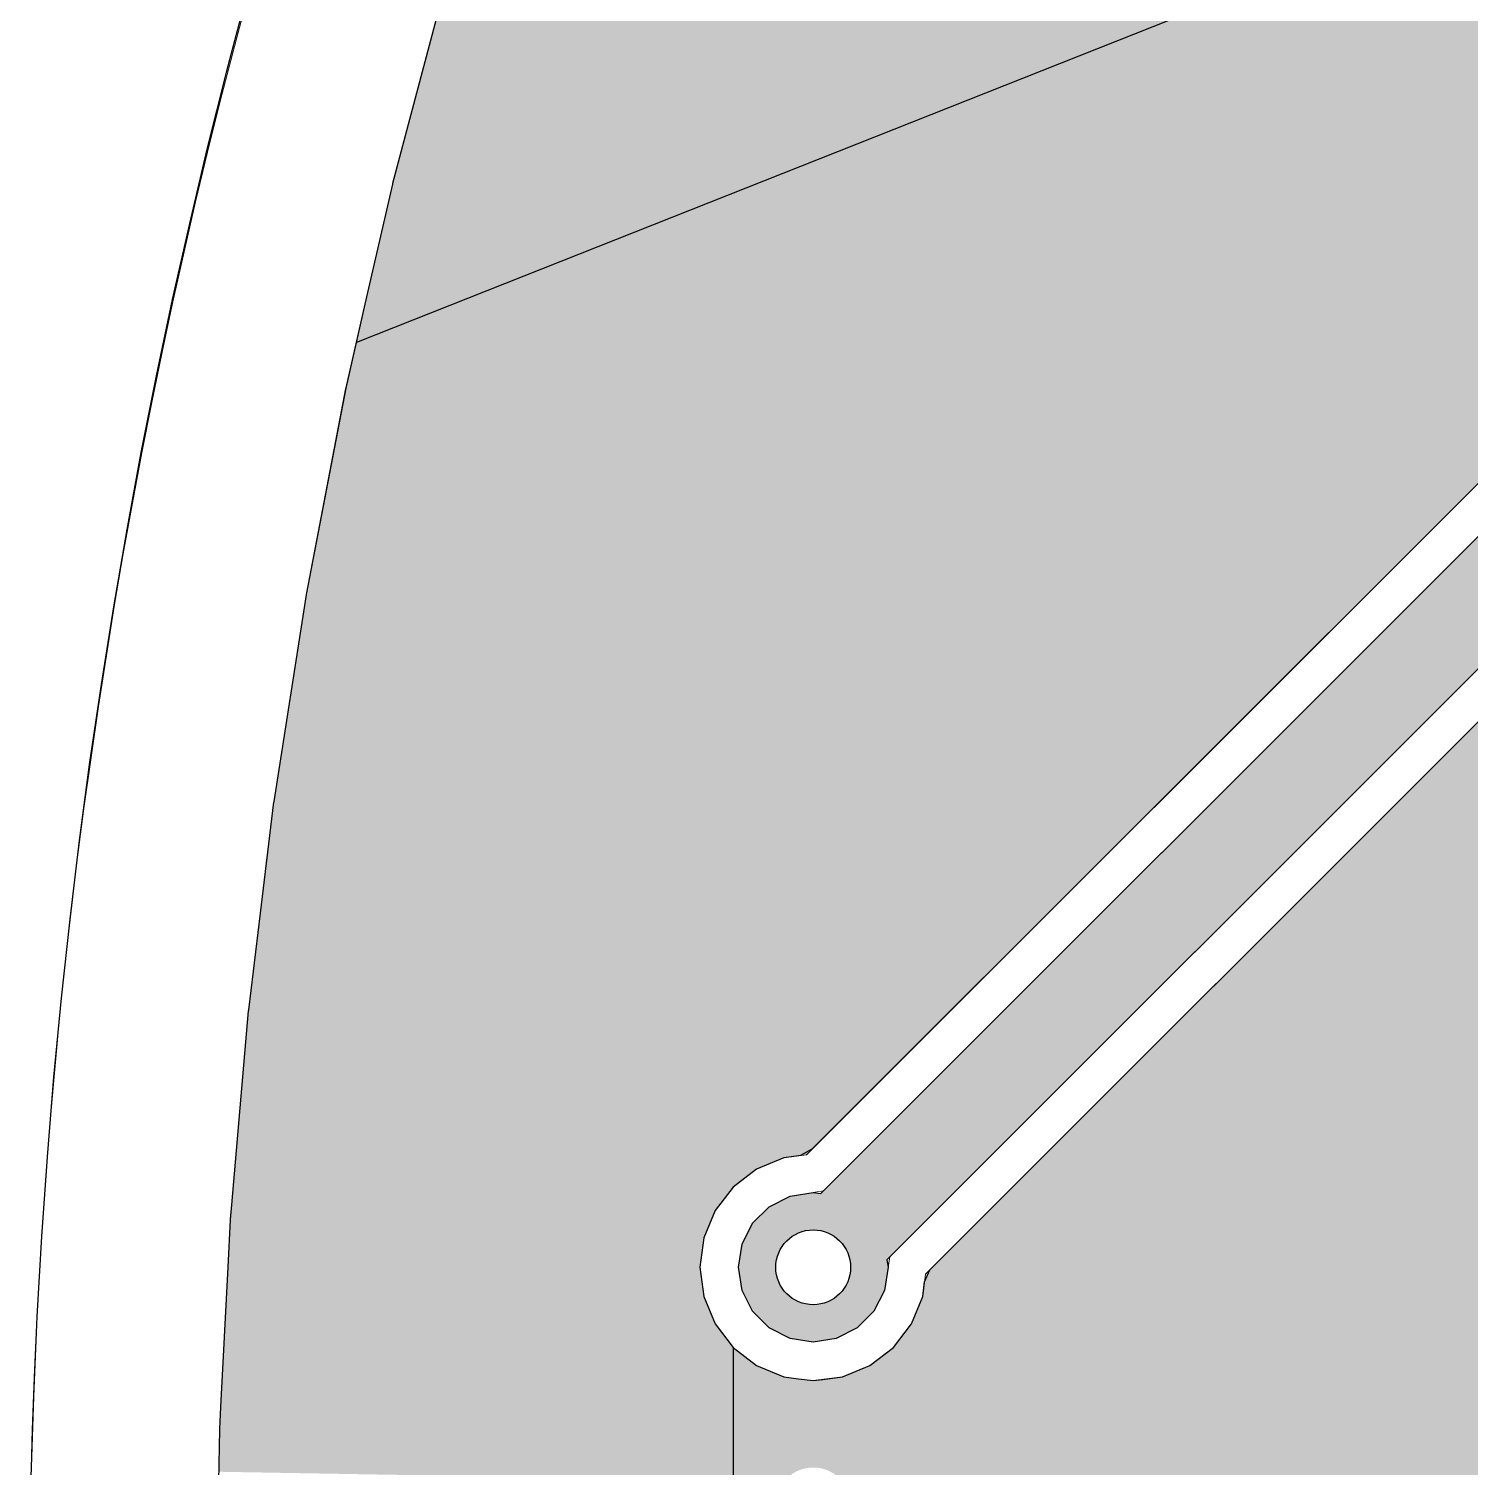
# Model space of a CAD drawing. Header units: millimetres. Extents: x -3894 to -3474, y -291 to 6.
# Drawn here: x -3755.86 to -3748.16, y -85.36 to -77.67 of the extents above; entities that cross this region are included whole.
import ezdxf

# ---------------------------------------------------------------- set-up
doc = ezdxf.new("R2010")
doc.units = ezdxf.units.MM
doc.layers.add('BLACK', color=7, linetype='Continuous')

msp = doc.modelspace()

# ---------------------------------------------------------------- hatches: boundary and pattern name
h = msp.add_hatch(color=256)
h.paths.add_polyline_path([(-3747.118753646564, -79.10430838751856), (-3747.118761646564, -79.10431438751854), (-3751.704331366041, -83.68988410699568), (-3751.824907646564, -83.70575938751854), (-3751.970985646564, -83.76626638751854), (-3752.096427646564, -83.86252138751854), (-3752.192682646564, -83.98796338751855), (-3752.253190726501, -84.13404299472103), (-3752.273827646564, -84.29080138751856), (-3752.273827646564, -84.2908043875185), (-3752.253190726499, -84.44756278032689), (-3752.192681646564, -84.59364438751854), (-3752.096427646564, -84.71908538751853), (-3752.096427646564, -85.43093626171202), (-3754.843718014899, -85.38350806452635), (-3754.839779128828, -85.15534708843987), (-3754.833606646564, -85.03626838751855), (-3754.794969646563, -84.29080138751854), (-3754.781708047294, -84.03493509783722), (-3754.774971646564, -83.95708538751855), (-3754.684997176656, -82.91718633736832), (-3754.621906646564, -82.39758938751854), (-3754.549766177119, -81.80345008277328), (-3754.376170002764, -80.6950238946106), (-3754.375766919719, -80.69292660010936), (-3754.375761646564, -80.69289638751852), (-3754.374428646564, -80.68596338751854), (-3754.164419373908, -79.59325730957649), (-3754.108620510236, -79.34878584854751), (-3748.277939646563, -77.03608738751853), (-3747.949566646564, -77.33698638751854), (-3747.949561646564, -77.33699038751853), (-3747.596226069631, -77.60811429556053), (-3747.220582943713, -77.84742610942979), (-3746.825528646564, -78.05307838751855), (-3746.672066646564, -78.11664438751853), (-3746.414041646564, -78.22352138751855), (-3745.989269646564, -78.35745138751855), (-3745.554441646564, -78.45385038751854), (-3745.112866646564, -78.51198538751854), (-3744.667905646564, -78.53141238751854), (-3744.222944646564, -78.51198538751854), (-3744.222944646564, -79.01430338751854), (-3746.901454646564, -79.01430338751854), (-3747.016034243687, -79.04500426821636)])
h.paths.add_polyline_path([(-3749.089282646564, -75.97872338751856), (-3749.294931646564, -75.58367538751854), (-3749.465371420069, -75.17219627744565), (-3749.599302646564, -74.74742238751854), (-3749.695703646564, -74.31258538751854), (-3749.695704646564, -74.31257638751855), (-3749.753838646564, -73.87101238751853), (-3749.773264646564, -73.42605338751855), (-3749.753838646564, -72.98109338751854), (-3749.695704646564, -72.53952938751854), (-3749.695703646564, -72.53952038751854), (-3749.599302646564, -72.10468338751855), (-3749.465371420069, -71.6799094975914), (-3749.294931646564, -71.26843038751855), (-3749.089282646564, -70.87338338751854), (-3748.849968646564, -70.49773438751853), (-3748.578839731297, -70.14439228504392), (-3749.726342128722, -68.75663457325267), (-3750.024809646573, -69.22266438753302), (-3750.027029646558, -69.22626438750885), (-3750.597015646568, -70.18778438752565), (-3750.599067646561, -70.19138538751486), (-3751.135514646566, -71.1719863875233), (-3751.137468646562, -71.1757103875153), (-3751.639753646564, -72.17424838751812), (-3751.641555646566, -72.17799038752406), (-3752.109049646562, -73.19321638751498), (-3752.110763646565, -73.19711238752232), (-3752.206753646564, -73.42605338751855), (-3752.542947646562, -74.22789438751275), (-3752.544498646566, -74.23178038752388), (-3752.940854646562, -75.27688438751524), (-3752.942264646564, -75.28080538751945), (-3753.275456646564, -76.26004238751855), (-3753.302309646562, -76.33896238751306), (-3753.303614646564, -76.34302638751886), (-3753.626902646564, -77.41292038751945), (-3753.628037646564, -77.41692138751863), (-3753.914231646563, -78.4974343875171), (-3753.915238646563, -78.50152238751797), (-3754.052821646564, -79.10431438751854), (-3754.108620510236, -79.34878584854751), (-3748.277939707928, -77.03608741185819), (-3748.578840651201, -76.70771229115158), (-3748.849968646564, -76.35437138751854)])
h = msp.add_hatch(color=256)
h.dxf.hatch_style = 1
h.paths.add_polyline_path([(-3745.445722646564, -92.80319638751853), (-3745.502538646564, -92.69168938751854), (-3745.591031646564, -92.60319638751852), (-3745.702538646564, -92.54638038751852), (-3745.826145646564, -92.52680338751854), (-3745.949752646564, -92.54638038751852), (-3746.061259646563, -92.60319638751852), (-3746.134866646564, -92.67680338751855), (-3750.548591646564, -92.67680338751855), (-3751.274496646564, -91.95089838751854), (-3751.268145646564, -91.91080338751854), (-3751.287722646563, -91.78719638751853), (-3751.344538646564, -91.67568938751855), (-3751.433031646563, -91.58719638751855), (-3751.544538646564, -91.53038038751853), (-3751.668145646564, -91.51080338751854), (-3751.791752646564, -91.53038038751853), (-3751.903259646564, -91.58719638751855), (-3751.991752646564, -91.67568938751855), (-3752.048568646564, -91.78719638751853), (-3752.068145646564, -91.91080338751854), (-3752.048568646564, -92.03441038751853), (-3751.991752646564, -92.14591738751854), (-3751.903259646564, -92.23441038751854), (-3751.791752646564, -92.29122638751853), (-3751.668145646564, -92.31080338751855), (-3751.628050646564, -92.30445238751852), (-3750.828922646564, -93.10358038751853), (-3750.791036439999, -93.13467130150933), (-3750.700918646564, -93.17199938751853), (-3750.652145646564, -93.17680338751855), (-3746.134866646564, -93.17680338751855), (-3746.061259646563, -93.25041038751854), (-3745.949752646564, -93.30722638751853), (-3745.826145646564, -93.32680338751852), (-3745.702538646564, -93.30722638751853), (-3745.591031646564, -93.25041038751854), (-3745.502538646564, -93.16191738751854), (-3745.445722646564, -93.05041038751853), (-3745.426145646564, -92.92680338751855)])
h.paths.add_polyline_path([(-3745.626145646564, -92.92680338751855, -1), (-3746.026145646564, -92.92680338751855, -1)], flags=16)
h.paths.add_polyline_path([(-3751.868145646563, -91.91080338751854, -1), (-3751.468145646564, -91.91080338751854, -1)], flags=16)
h.paths.add_polyline_path([(-3742.169354646564, -91.51414338751854), (-3742.139752646564, -91.52922638751853), (-3742.016145646563, -91.54880338751855), (-3741.892538646563, -91.52922638751853), (-3741.781031646564, -91.47241038751854), (-3741.692538646564, -91.38391738751854), (-3741.635722646564, -91.27241038751853), (-3741.616145646564, -91.14880338751854), (-3741.635722646564, -91.02519638751852), (-3741.692538646564, -90.91368938751855), (-3741.781031646564, -90.82519638751855), (-3741.892538646563, -90.76838038751853), (-3742.016145646563, -90.74880338751854), (-3742.139752646564, -90.76838038751853), (-3742.251259646564, -90.82519638751855), (-3742.339752646564, -90.91368938751855), (-3742.396568646564, -91.02519638751852), (-3742.416145646564, -91.14880338751854), (-3742.396568646564, -91.27241038751853), (-3742.381486646564, -91.30201138751853), (-3742.828277646563, -91.74880338751854), (-3750.348013646564, -91.74880338751854), (-3751.302805646564, -90.79401138751852), (-3751.287722646563, -90.76441038751852), (-3751.268145646564, -90.64080338751855), (-3751.287722646563, -90.51719638751852), (-3751.344538646564, -90.40568938751854), (-3751.433031646563, -90.31719638751854), (-3751.544538646564, -90.26038038751852), (-3751.668145646564, -90.24080338751853), (-3751.791752646564, -90.26038038751852), (-3751.903259646564, -90.31719638751854), (-3751.991752646564, -90.40568938751854), (-3752.048568646564, -90.51719638751852), (-3752.068145646564, -90.64080338751855), (-3752.048568646564, -90.76441038751852), (-3751.991752646564, -90.87591738751854), (-3751.903259646564, -90.96441038751853), (-3751.791752646564, -91.02122638751852), (-3751.668145646564, -91.04080338751854), (-3751.544538646564, -91.02122638751852), (-3751.514937646564, -91.00614338751853), (-3750.516211646564, -92.00486938751853), (-3750.493480646564, -92.02352438751853), (-3750.467198646564, -92.03441038751853), (-3750.439409646563, -92.04592138751855), (-3750.410145646564, -92.04880338751855), (-3742.766145646563, -92.04880338751855), (-3742.736881646564, -92.04592138751855), (-3742.709092646563, -92.03441038751853), (-3742.682810646564, -92.02352438751853), (-3742.660079646564, -92.00486938751853)])
h.paths.add_polyline_path([(-3751.868145646563, -90.64080338751855, -1), (-3751.468145646564, -90.64080338751855, -1)], flags=16)
h.paths.add_polyline_path([(-3742.216145646563, -91.14880338751854, -1), (-3741.816145646564, -91.14880338751854, -1)], flags=16)
h.paths.add_polyline_path([(-3745.191722646563, -91.02519638751852), (-3745.248538646564, -90.91368938751855), (-3745.337031646564, -90.82519638751855), (-3745.448538646564, -90.76838038751853), (-3745.572145646564, -90.74880338751854), (-3745.695752646564, -90.76838038751853), (-3745.807259646564, -90.82519638751855), (-3745.895752646564, -90.91368938751855), (-3745.939120646564, -90.99880338751854), (-3749.828013646564, -90.99880338751854), (-3751.302805646564, -89.52401138751854), (-3751.287722646563, -89.49441038751854), (-3751.268145646564, -89.37080338751854), (-3751.287722646563, -89.24719638751854), (-3751.344538646564, -89.13568938751852), (-3751.433031646563, -89.04719638751853), (-3751.544538646564, -88.99038038751854), (-3751.668145646564, -88.97080338751854), (-3751.791752646564, -88.99038038751854), (-3751.903259646564, -89.04719638751853), (-3751.991752646564, -89.13568938751852), (-3752.048568646564, -89.24719638751854), (-3752.068145646564, -89.37080338751854), (-3752.048568646564, -89.49441038751854), (-3751.991752646564, -89.60591738751855), (-3751.903259646564, -89.69441038751854), (-3751.791752646564, -89.75122638751854), (-3751.668145646564, -89.77080338751853), (-3751.544538646564, -89.75122638751854), (-3751.514937646564, -89.73614338751852), (-3749.996211646564, -91.25486938751853), (-3749.973480646564, -91.27352438751853), (-3749.951713646564, -91.28254038751852), (-3749.919409646564, -91.29592138751855), (-3749.890145646564, -91.29880338751855), (-3745.939120646564, -91.29880338751855), (-3745.895752646564, -91.38391738751854), (-3745.807259646564, -91.47241038751854), (-3745.695752646564, -91.52922638751853), (-3745.572145646564, -91.54880338751855), (-3745.448538646564, -91.52922638751853), (-3745.337031646564, -91.47241038751854), (-3745.248538646564, -91.38391738751854), (-3745.191722646563, -91.27241038751853), (-3745.172145646564, -91.14880338751854)])
h.paths.add_polyline_path([(-3745.372145646564, -91.14880338751854, -1), (-3745.772145646563, -91.14880338751854, -1)], flags=16)
h.paths.add_polyline_path([(-3751.868145646563, -89.37080338751854, -1), (-3751.468145646564, -89.37080338751854, -1)], flags=16)
h.paths.add_polyline_path([(-3731.896241646564, -89.38345238751855), (-3731.856145646564, -89.38980338751853), (-3731.732538646564, -89.37022638751854), (-3731.621031646564, -89.31341038751854), (-3731.532538646564, -89.22491738751854), (-3731.475722646564, -89.11341038751854), (-3731.456145646564, -88.98980338751853), (-3731.475722646564, -88.86619638751856), (-3731.532538646564, -88.75468938751852), (-3731.621031646564, -88.66619638751853), (-3731.732538646564, -88.60938038751854), (-3731.856145646564, -88.58980338751854), (-3731.979752646564, -88.60938038751854), (-3732.091259646564, -88.66619638751853), (-3732.179752646564, -88.75468938751852), (-3732.236568646564, -88.86619638751856), (-3732.256145646564, -88.98980338751853), (-3732.249795646564, -89.02989838751854), (-3732.848699646564, -89.62880338751854), (-3748.516591646563, -89.62880338751854), (-3751.274496646564, -86.87089838751854), (-3751.268145646564, -86.83080338751854), (-3751.287722646563, -86.70719638751854), (-3751.344538646564, -86.59568938751853), (-3751.433031646563, -86.50719638751853), (-3751.544538646564, -86.45038038751854), (-3751.668145646564, -86.43080338751854), (-3751.791752646564, -86.45038038751854), (-3751.903259646564, -86.50719638751853), (-3751.991752646564, -86.59568938751853), (-3752.048568646564, -86.70719638751854), (-3752.068145646564, -86.83080338751854), (-3752.048568646564, -86.95441038751854), (-3751.991752646564, -87.06591738751854), (-3751.903259646564, -87.15441038751854), (-3751.791752646564, -87.21122638751854), (-3751.668145646564, -87.23080338751853), (-3751.628050646564, -87.22445238751854), (-3748.796922646564, -90.05558038751855), (-3748.759037646564, -90.08667138751854), (-3748.706246646564, -90.10853738751852), (-3748.668918646564, -90.12399938751852), (-3748.620145646564, -90.12880338751854), (-3732.745145646564, -90.12880338751854), (-3732.696372646564, -90.12399938751852), (-3732.606256872733, -90.08667213805863), (-3732.568368646564, -90.05558038751855)])
h.paths.add_polyline_path([(-3751.868145646563, -86.83080338751854, -1), (-3751.468145646564, -86.83080338751854, -1)], flags=16)
h.paths.add_polyline_path([(-3732.056145646563, -88.98980338751853, -1), (-3731.656145646564, -88.98980338751853, -1)], flags=16)
h.paths.add_polyline_path([(-3732.785242646564, -78.20745238751854), (-3732.745145646564, -78.21380338751854), (-3732.621538646564, -78.19422638751854), (-3732.510031646564, -78.13741038751854), (-3732.421538646563, -78.04891738751854), (-3732.364722646564, -77.93741038751854), (-3732.345145646564, -77.81380338751853), (-3732.364722646564, -77.69019638751854), (-3732.421538646563, -77.57868938751855), (-3732.510031646564, -77.49019638751855), (-3732.621538646564, -77.43338038751854), (-3732.745145646564, -77.41380338751854), (-3732.868752646564, -77.43338038751854), (-3732.980259646564, -77.49019638751855), (-3733.068752646564, -77.57868938751855), (-3733.125568646564, -77.69019638751854), (-3733.145145646564, -77.81380338751853), (-3733.138795646564, -77.85389938751854), (-3734.499699646564, -79.21480338751854), (-3746.842145646563, -79.21480338751854), (-3746.890920454362, -79.21960755054901), (-3746.981037646563, -79.25693538751854), (-3747.018921646564, -79.28802638751854), (-3751.628050646564, -83.89715338751854), (-3751.668145646564, -83.89080338751855), (-3751.791752646564, -83.91038038751854), (-3751.903259646564, -83.96719638751854), (-3751.991752646564, -84.05568938751854), (-3752.048568646564, -84.16719638751854), (-3752.068145646564, -84.29080338751854), (-3752.048568646564, -84.41441038751854), (-3751.991752646564, -84.52591738751855), (-3751.903259646564, -84.61441038751855), (-3751.791752646564, -84.67122638751854), (-3751.668145646564, -84.69080338751854), (-3751.544538646564, -84.67122638751854), (-3751.433031646563, -84.61441038751855), (-3751.344538646564, -84.52591738751855), (-3751.287722646563, -84.41441038751854), (-3751.268145646564, -84.29080338751854), (-3751.274496646564, -84.25070738751855), (-3746.738592646564, -79.71480338751854), (-3734.396145646564, -79.71480338751854), (-3734.347372646564, -79.70999938751854), (-3734.257256872732, -79.67267213805827), (-3734.219368646564, -79.64158038751856)])
h.paths.add_polyline_path([(-3732.945145646564, -77.81380338751853, -1), (-3732.545145646564, -77.81380338751853, -1)], flags=16)
h.paths.add_polyline_path([(-3751.468145646564, -84.29080338751854, -1), (-3751.868145646563, -84.29080338751854, -1)], flags=16)
h = msp.add_hatch(color=256)
h.paths.add_polyline_path([(-3745.034827844036, -84.79880288751855), (-3745.014190646564, -84.64204238751854), (-3745.014189646564, -84.64204038751855), (-3744.953682646564, -84.49596338751854), (-3744.857427646564, -84.37052138751854), (-3744.716452922852, -84.26234726832585), (-3744.691186646564, -84.24045438751854), (-3744.665218646564, -84.17558938751854), (-3744.678442646564, -84.10698238751854), (-3744.723064985686, -84.06018519986142), (-3744.857427646564, -83.95708538751855), (-3744.953681646564, -83.83164438751854), (-3744.980762646564, -83.76626638751854), (-3745.014189646564, -83.68556538751854), (-3745.014190646564, -83.68556338751854), (-3745.034827844036, -83.52880288751854), (-3745.014190646564, -83.37204238751853), (-3745.014189646564, -83.37204038751854), (-3744.953682646564, -83.22596338751853), (-3744.857427646564, -83.10052138751854), (-3744.716452922852, -82.99234726832593), (-3744.691186646564, -82.97045438751854), (-3744.665218646564, -82.90558938751855), (-3744.678442646564, -82.83698238751855), (-3744.723064985686, -82.79018519986143), (-3744.857427646564, -82.68708538751854), (-3744.953681646564, -82.56164438751854), (-3745.014189646564, -82.41556538751854), (-3745.014190646564, -82.41556338751855), (-3745.034827844036, -82.25880288751854), (-3745.014190646564, -82.10204238751854), (-3745.014189646564, -82.10204038751854), (-3744.953682646564, -81.95596338751854), (-3744.857427646564, -81.83052138751854), (-3744.716452922852, -81.72234726832598), (-3744.691186646564, -81.70045438751853), (-3744.665218646564, -81.63558938751854), (-3744.678442646564, -81.56698238751854), (-3744.723064985686, -81.52018519986143), (-3744.857427646564, -81.41708538751854), (-3744.953681646564, -81.29164438751855), (-3744.980762646564, -81.22626638751854), (-3745.014189646564, -81.14556538751853), (-3745.014190646564, -81.14556338751854), (-3745.034827844036, -80.98880288751855), (-3745.014190646564, -80.83204238751854), (-3745.014189646564, -80.83204038751855), (-3744.953682646564, -80.68596338751854), (-3744.857427646564, -80.56052138751853), (-3744.731985646564, -80.46426638751853), (-3744.585908646564, -80.40375938751853), (-3744.585906646564, -80.40375838751854), (-3744.429146646564, -80.38312138751854), (-3744.429146646564, -79.91530338751853), (-3746.604179646564, -79.91530338751853), (-3746.630537646564, -79.91813738751854), (-3746.691860646564, -79.95162238751854), (-3751.037476646564, -84.29723538751855), (-3751.044457646564, -84.30482338751854), (-3751.072721646564, -84.36871738751854), (-3751.083101646564, -84.44756538751854), (-3751.143609646564, -84.59364438751854), (-3751.239863646564, -84.71908538751855), (-3751.365304646564, -84.81533938751853), (-3751.511383646564, -84.87584738751853), (-3751.615891646564, -84.88960538751854), (-3751.668145646512, -84.89648551917884), (-3751.746526646564, -84.88616638751854), (-3751.824907646564, -84.87584738751853), (-3751.970986646564, -84.81533938751853), (-3752.096427646564, -84.71908538751855), (-3752.096427646564, -86.14278713590546), (-3751.970985646564, -86.30626638751868), (-3751.824908646563, -86.24575938751855), (-3751.824906646564, -86.24575838751853), (-3751.66814564656, -86.225121255871), (-3751.511385646564, -86.24575838751853), (-3751.511383646564, -86.24575938751855), (-3751.372733646564, -86.30319038751854), (-3751.365304646564, -86.30626738751855), (-3751.239863646564, -86.40252138751853), (-3751.143609646564, -86.52796238751854), (-3751.083101646564, -86.67404138751854), (-3751.072720646564, -86.75290038751854), (-3751.070949646564, -86.76305838751854), (-3751.037464646564, -86.82438138751854), (-3748.469861646563, -89.39198438751853), (-3748.449219646564, -89.40861838751854), (-3748.382180646563, -89.42830338751853), (-3744.643270646563, -89.42830338751853), (-3744.587765646564, -89.41518738751854), (-3744.536628646564, -89.36757738751854), (-3744.519349646564, -89.29987738751853), (-3744.541414646564, -89.23358338751854), (-3744.595817646564, -89.18974238751854), (-3744.671435646564, -89.15842038751855), (-3744.731986646564, -89.13333938751855), (-3744.857427646564, -89.03708538751854), (-3744.953681646564, -88.91164438751854), (-3744.973247646564, -88.86440938751853), (-3745.014189646564, -88.76556538751854), (-3745.014190646564, -88.76556338751853), (-3745.034827844036, -88.60880288751854), (-3745.014190646564, -88.45204238751855), (-3745.014189646564, -88.45204038751855), (-3744.953682646564, -88.30596338751855), (-3744.857427646564, -88.18052138751852), (-3744.716452922852, -88.07234726832573), (-3744.691186646564, -88.05045438751854), (-3744.665218646564, -87.98558938751854), (-3744.678442646564, -87.91698238751854), (-3744.723064985686, -87.87018519986142), (-3744.857427646564, -87.76708538751853), (-3744.953681646564, -87.64164438751853), (-3745.014189646564, -87.49556538751852), (-3745.014190646564, -87.49556338751854), (-3745.034827844036, -87.33880288751854), (-3745.014190646564, -87.18204238751854), (-3745.014189646564, -87.18204038751854), (-3744.953682646564, -87.03596338751854), (-3744.857427646564, -86.91052138751854), (-3744.716452922852, -86.80234726832595), (-3744.691186646564, -86.78045438751855), (-3744.665218646564, -86.71558938751853), (-3744.678442646564, -86.64698238751853), (-3744.723064985686, -86.60018519986143), (-3744.857427646564, -86.49708538751854), (-3744.9536828443, -86.3716428265938), (-3745.014189646564, -86.22556538751854), (-3745.014190646564, -86.22556338751852), (-3745.034827844036, -86.06880288751853), (-3745.014190646564, -85.91204238751854), (-3745.014189646564, -85.91204038751854), (-3744.953682646564, -85.76596338751854), (-3744.857427646564, -85.64052138751855), (-3744.716452922852, -85.53234726832598), (-3744.691186646564, -85.51045438751854), (-3744.665218646564, -85.44558938751854), (-3744.678442646564, -85.37698238751854), (-3744.723064985686, -85.33018519986148), (-3744.857427646564, -85.22708538751854), (-3744.953681646564, -85.10164438751853), (-3745.014189646564, -84.95556538751853), (-3745.014190646564, -84.95556338751854)])
h.paths.add_polyline_path([(-3751.468145646564, -85.56080338751853, -1), (-3751.868145646563, -85.56080338751853, -1)], flags=16)

# ---------------------------------------------------------------- linework, layer by layer
for p, q in [((-3748.277939646563, -77.03608738751853), (-3754.108620510236, -79.34878584854751)), ((-3752.096427646564, -84.71908538751856), (-3752.096427646564, -86.14278713590546))]:
    msp.add_line(p, q)
at = {"color": 7, "lineweight": 0}
for p, q in [((-3753.914766384888, -78.49945326880587), (-3753.627512340844, -77.41493811861834)), ((-3753.628037646564, -77.41692138751864), (-3753.914231646564, -78.49743438751875)), ((-3754.052821646564, -79.10431438751854), (-3753.914766384888, -78.49945326880587)), ((-3753.915238646563, -78.5015223875186), (-3754.052821646564, -79.10431438751854)), ((-3753.914231646564, -78.49743438751875), (-3753.915238646563, -78.5015223875186)), ((-3754.164419373908, -79.59325730957647), (-3754.052821646564, -79.10431438751854)), ((-3754.052821646564, -79.10431438751854), (-3754.163944646564, -79.59117738751836)), ((-3747.118761646564, -79.10431438751854), (-3751.704331366041, -83.68988410699568)), ((-3751.612960335362, -83.88206308286425), (-3746.992634019658, -79.26173877201985)), ((-3754.164821646564, -79.59535038751915), (-3754.375766919721, -80.69292660011901)), ((-3754.374428646564, -80.68596338751854), (-3754.164419373908, -79.59325730957647)), ((-3754.163944646564, -79.59117738751836), (-3754.164821646564, -79.59535038751915)), ((-3746.738592646564, -79.71480338751854), (-3751.25940496677, -84.23561570772449)), ((-3751.067227981302, -84.32698670171737), (-3746.655541621491, -79.91530338751853)), ((-3754.549766177119, -81.80345008277328), (-3754.376170002764, -80.69502389460654)), ((-3754.376493646564, -80.6970903875186), (-3754.549437646564, -81.80135238751875)), ((-3754.375766919721, -80.69292660011901), (-3754.376493646564, -80.6970903875186)), ((-3754.376170002764, -80.69502389460654), (-3754.375766919721, -80.69292660011872)), ((-3754.375766919721, -80.69292660011872), (-3754.375761646564, -80.69289638751854)), ((-3754.375761646564, -80.69289638751854), (-3754.374428646564, -80.68596338751854)), ((-3754.621906646564, -82.39758938751854), (-3754.549766177119, -81.80345008277328)), ((-3754.550018646564, -81.80552938751826), (-3754.621906646564, -82.39758938751854)), ((-3754.549437646564, -81.80135238751875), (-3754.550018646564, -81.80552938751826)), ((-3754.684997176656, -82.91718633736832), (-3754.621906646564, -82.39758938751854)), ((-3754.621906646564, -82.39758938751854), (-3754.684739646564, -82.91506538751852)), ((-3754.774971646564, -83.95708538751855), (-3754.684997176656, -82.91718633736832)), ((-3754.685181646564, -82.91931838751852), (-3754.774971646564, -83.95708538751855)), ((-3754.684739646564, -82.91506538751852), (-3754.685181646564, -82.91931838751852)), ((-3751.824907646564, -83.70575938751854), (-3751.970985646564, -83.76626638751854)), ((-3751.704331366041, -83.68988410699568), (-3751.824907646564, -83.70575938751854)), ((-3751.970985646564, -83.76626638751854), (-3752.096427646564, -83.86252138751854)), ((-3752.096427646564, -83.86252138751854), (-3752.192682646564, -83.98796338751855)), ((-3751.903259646564, -83.96719638751854), (-3751.791752646564, -83.91038038751854)), ((-3751.791752646564, -83.91038038751854), (-3751.612960335362, -83.88206308286425)), ((-3754.781708047294, -84.03493509783722), (-3754.774971646564, -83.95708538751855)), ((-3754.774971646564, -83.95708538751855), (-3754.781520646564, -84.03276938751863)), ((-3752.192682646564, -83.98796338751855), (-3752.253190726501, -84.13404299472103)), ((-3751.991752646564, -84.05568938751854), (-3751.903259646564, -83.96719638751854)), ((-3754.794969646563, -84.29080138751854), (-3754.781708047294, -84.03493509783722)), ((-3754.781816646564, -84.03703038751908), (-3754.794969646563, -84.29080138751854)), ((-3754.781520646564, -84.03276938751863), (-3754.781816646564, -84.03703038751908)), ((-3752.048568646564, -84.16719638751854), (-3751.991752646564, -84.05568938751854)), ((-3752.253190726501, -84.13404299472103), (-3752.273827646564, -84.29080138751856)), ((-3752.068145646564, -84.29080338751855), (-3752.048568646564, -84.16719638751854)), ((-3751.25940496677, -84.23561570772449), (-3751.287722646563, -84.41441038751854)), ((-3754.794969646563, -84.29080138751854), (-3754.833606646564, -85.03626838751855)), ((-3754.833606646564, -85.03626838751855), (-3754.794969646563, -84.29080138751854)), ((-3752.273827646564, -84.29080138751856), (-3752.273827646564, -84.2908043875185)), ((-3752.273827646564, -84.2908043875185), (-3752.253190726499, -84.44756278032689)), ((-3752.048568646564, -84.41441038751854), (-3752.068145646564, -84.29080338751855)), ((-3751.083101646564, -84.44756538751854), (-3751.067227981302, -84.32698670171737)), ((-3751.991752646564, -84.52591738751855), (-3752.048568646564, -84.41441038751854)), ((-3751.287722646563, -84.41441038751854), (-3751.344538646564, -84.52591738751855)), ((-3752.253190726499, -84.44756278032689), (-3752.192681646564, -84.59364438751854)), ((-3751.143609646564, -84.59364438751854), (-3751.083101646564, -84.44756538751854)), ((-3751.903259646564, -84.61441038751853), (-3751.991752646564, -84.52591738751855)), ((-3751.344538646564, -84.52591738751855), (-3751.433031646563, -84.61441038751855)), ((-3752.192681646564, -84.59364438751854), (-3752.096427646564, -84.71908538751853)), ((-3751.791752646564, -84.67122638751854), (-3751.903259646564, -84.61441038751853)), ((-3751.433031646563, -84.61441038751855), (-3751.544538646564, -84.67122638751854)), ((-3751.239863646564, -84.71908538751855), (-3751.143609646564, -84.59364438751854)), ((-3752.096427646564, -84.71908538751853), (-3751.970986646564, -84.81533938751852)), ((-3751.668145646564, -84.69080338751854), (-3751.791752646564, -84.67122638751854)), ((-3751.544538646564, -84.67122638751854), (-3751.668145646564, -84.69080338751854)), ((-3751.365304646564, -84.81533938751853), (-3751.239863646564, -84.71908538751855)), ((-3751.970986646564, -84.81533938751852), (-3751.824907646564, -84.87584738751853)), ((-3751.824907646564, -84.87584738751853), (-3751.746526646564, -84.88616638751854)), ((-3751.668149944544, -84.89648495332797), (-3751.511383646564, -84.87584738751853)), ((-3751.511383646564, -84.87584738751853), (-3751.365304646564, -84.81533938751853)), ((-3751.746526646564, -84.88616638751854), (-3751.668149944544, -84.89648495332797)), ((-3754.839779128828, -85.15534708843988), (-3754.833606646564, -85.03626838751855)), ((-3754.833606646564, -85.03626838751855), (-3754.839667646564, -85.15319638751828)), ((-3754.859142609962, -86.27698165123438), (-3754.839779128828, -85.15534708843988)), ((-3754.839815646564, -85.1574623875185), (-3754.859107646564, -86.27495638751863)), ((-3754.839667646564, -85.15319638751828), (-3754.839815646564, -85.1574623875185))]:
    msp.add_line(p, q, dxfattribs=at)
msp.add_arc((-3722.359643646563, -86.27709938789454), 33.50000000000023, 359.9999999993569, 179.9999999993569, dxfattribs=at)
at = {"layer": 'BLACK', "linetype": 'Continuous'}
for p, q in [((-3753.914231646564, -78.49743438751855), (-3753.628037646564, -77.41692138751854)), ((-3754.052821646564, -79.10431438751854), (-3753.915238646563, -78.50152238751855)), ((-3753.915238646563, -78.50152238751855), (-3753.914231646564, -78.49743438751855)), ((-3754.163944646564, -79.59117738751854), (-3754.052821646564, -79.10431438751854)), ((-3747.118761646564, -79.10431438751854), (-3751.674567646564, -83.66012038751855)), ((-3751.628050646564, -83.89715338751854), (-3747.018921646564, -79.28802638751854)), ((-3754.374428646564, -80.68596338751854), (-3754.164821646564, -79.59535038751854)), ((-3754.164821646564, -79.59535038751854), (-3754.163944646564, -79.59117738751854)), ((-3746.738592646564, -79.71480338751854), (-3751.274496646564, -84.25070738751855)), ((-3751.037476646564, -84.29723538751854), (-3746.691860646564, -79.95162238751854)), ((-3754.549437646564, -81.80135238751853), (-3754.376493646564, -80.69709038751854)), ((-3754.376493646564, -80.69709038751854), (-3754.375761646564, -80.69289638751854)), ((-3754.375761646564, -80.69289638751854), (-3754.374428646564, -80.68596338751854)), ((-3754.621906646564, -82.39758938751854), (-3754.550018646564, -81.80552938751853)), ((-3754.550018646564, -81.80552938751853), (-3754.549437646564, -81.80135238751853)), ((-3754.684739646564, -82.91506538751854), (-3754.621906646564, -82.39758938751854)), ((-3754.774971646564, -83.95708538751855), (-3754.685181646564, -82.91931838751854)), ((-3754.685181646564, -82.91931838751854), (-3754.684739646564, -82.91506538751854)), ((-3751.824907646564, -83.70575938751854), (-3751.970985646564, -83.76626638751854)), ((-3751.746061646564, -83.69537838751855), (-3751.824907646564, -83.70575938751854)), ((-3751.735890646564, -83.69360538751855), (-3751.746061646564, -83.69537838751855)), ((-3751.674567646564, -83.66012038751855), (-3751.735890646564, -83.69360538751855)), ((-3751.970985646564, -83.76626638751854), (-3752.096427646564, -83.86252138751854)), ((-3752.096427646564, -83.86252138751854), (-3752.192682646564, -83.98796338751853)), ((-3751.903259646564, -83.96719638751854), (-3751.791752646564, -83.91038038751854)), ((-3751.791752646564, -83.91038038751854), (-3751.668145646564, -83.89080338751855)), ((-3751.668145646564, -83.89080338751855), (-3751.628050646564, -83.89715338751854)), ((-3754.781520646564, -84.03276938751854), (-3754.774971646564, -83.95708538751855)), ((-3752.192682646564, -83.98796338751853), (-3752.253189646563, -84.13404038751854)), ((-3751.991752646564, -84.05568938751854), (-3751.903259646564, -83.96719638751854)), ((-3754.794969646563, -84.29080138751854), (-3754.781816646564, -84.03703038751854)), ((-3754.781816646564, -84.03703038751854), (-3754.781520646564, -84.03276938751854)), ((-3752.048568646564, -84.16719638751854), (-3751.991752646564, -84.05568938751854)), ((-3752.253190646564, -84.13404238751853), (-3752.273827646564, -84.29080138751854)), ((-3752.253189646563, -84.13404038751854), (-3752.253190646564, -84.13404238751853)), ((-3752.068145646564, -84.29080338751854), (-3752.048568646564, -84.16719638751854)), ((-3751.274496646564, -84.25070738751855), (-3751.268145646564, -84.29080338751854)), ((-3754.833606646564, -85.03626838751855), (-3754.794969646563, -84.29080138751854)), ((-3752.273827646564, -84.29080138751854), (-3752.273827646564, -84.29080438751853)), ((-3752.273827646564, -84.29080438751853), (-3752.253190646564, -84.44756338751854)), ((-3752.048568646564, -84.41441038751854), (-3752.068145646564, -84.29080338751854)), ((-3751.268145646564, -84.29080338751854), (-3751.287722646563, -84.41441038751854)), ((-3751.072721646564, -84.36871738751854), (-3751.044457646564, -84.30482338751854)), ((-3751.044457646564, -84.30482338751854), (-3751.037476646564, -84.29723538751854)), ((-3751.991752646564, -84.52591738751855), (-3752.048568646564, -84.41441038751854)), ((-3751.287722646563, -84.41441038751854), (-3751.344538646564, -84.52591738751855)), ((-3751.083101646564, -84.44756538751854), (-3751.072721646564, -84.36871738751854)), ((-3752.253190646564, -84.44756338751854), (-3752.253189646563, -84.44756538751854)), ((-3752.253189646563, -84.44756538751854), (-3752.192681646564, -84.59364438751854)), ((-3751.143609646564, -84.59364438751854), (-3751.083101646564, -84.44756538751854)), ((-3751.903259646564, -84.61441038751855), (-3751.991752646564, -84.52591738751855)), ((-3751.344538646564, -84.52591738751855), (-3751.433031646563, -84.61441038751855)), ((-3752.192681646564, -84.59364438751854), (-3752.096427646564, -84.71908538751855)), ((-3751.791752646564, -84.67122638751854), (-3751.903259646564, -84.61441038751855)), ((-3751.433031646563, -84.61441038751855), (-3751.544538646564, -84.67122638751854)), ((-3751.239863646564, -84.71908538751855), (-3751.143609646564, -84.59364438751854)), ((-3752.096427646564, -84.71908538751855), (-3751.970986646564, -84.81533938751853)), ((-3751.668145646564, -84.69080338751854), (-3751.791752646564, -84.67122638751854)), ((-3751.544538646564, -84.67122638751854), (-3751.668145646564, -84.69080338751854)), ((-3751.365304646564, -84.81533938751853), (-3751.239863646564, -84.71908538751855)), ((-3751.970986646564, -84.81533938751853), (-3751.824907646564, -84.87584738751853)), ((-3751.824907646564, -84.87584738751853), (-3751.746526646564, -84.88616638751854)), ((-3751.615891646564, -84.88960538751854), (-3751.511383646564, -84.87584738751853)), ((-3751.511383646564, -84.87584738751853), (-3751.365304646564, -84.81533938751853)), ((-3751.746526646564, -84.88616638751854), (-3751.668146646564, -84.89648538751854)), ((-3751.668146646564, -84.89648538751854), (-3751.668145646564, -84.89648538751854)), ((-3751.668145646564, -84.89648538751854), (-3751.668144646564, -84.89648538751854)), ((-3751.668144646564, -84.89648538751854), (-3751.615891646564, -84.88960538751854)), ((-3754.839667646564, -85.15319638751853), (-3754.833606646564, -85.03626838751855)), ((-3754.859107646564, -86.27495638751854), (-3754.839815646564, -85.15746238751854)), ((-3754.839815646564, -85.15746238751854), (-3754.839667646564, -85.15319638751853))]:
    msp.add_line(p, q, dxfattribs=at)
at = {"layer": 'BLACK'}
msp.add_circle((-3751.668145646564, -84.29080338751854), 0.2, dxfattribs=at)
msp.add_arc((-3722.359643646564, -86.27709938751853), 33.5, 0, 180, dxfattribs=at)

doc.saveas('drawing.dxf')
